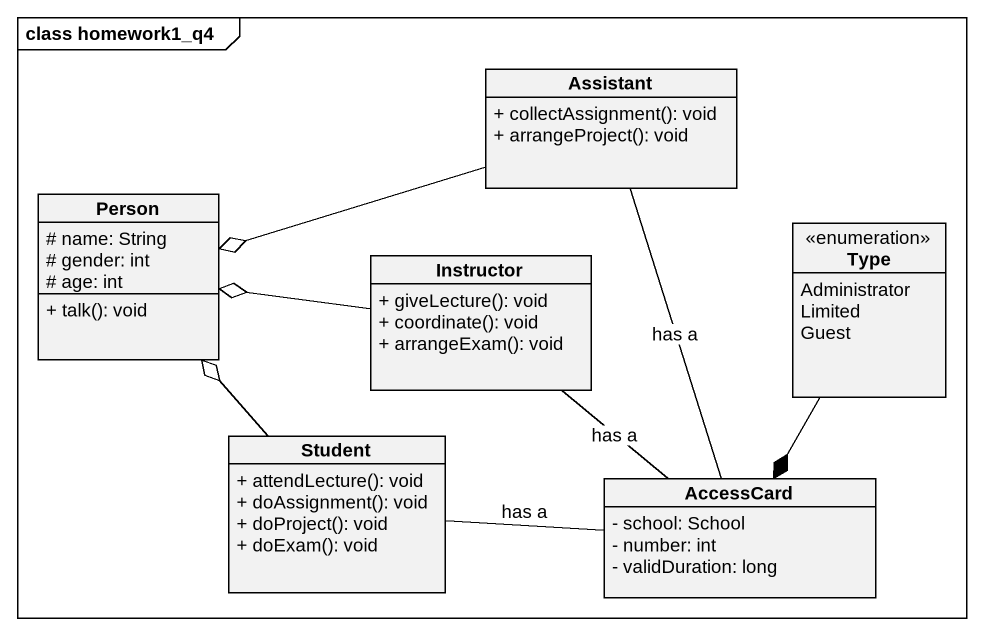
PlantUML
@startuml
mainframe class homework1_q4
hide circle
hide empty members
skinparam classAttributeIconSize 0
class Assistant {
  + collectAssignment(): void
  + arrangeProject(): void
}
class "Person" as Person_ {
  # name: String
  # gender: int
  # age: int
  + talk(): void
}
enum Type {
  Administrator
  Limited
  Guest
}
class Instructor {
  + giveLecture(): void
  + coordinate(): void
  + arrangeExam(): void
}
class Student {
  + attendLecture(): void
  + doAssignment(): void
  + doProject(): void
  + doExam(): void
}
class AccessCard {
  - school: School
  - number: int
  - validDuration: long
}
Assistant -left-o Person_
Assistant -- AccessCard : has a
Type --* AccessCard
Instructor -left-o Person_
Instructor -- AccessCard : has a
Student -up-o Person_
Student -right- AccessCard : has a
@enduml
